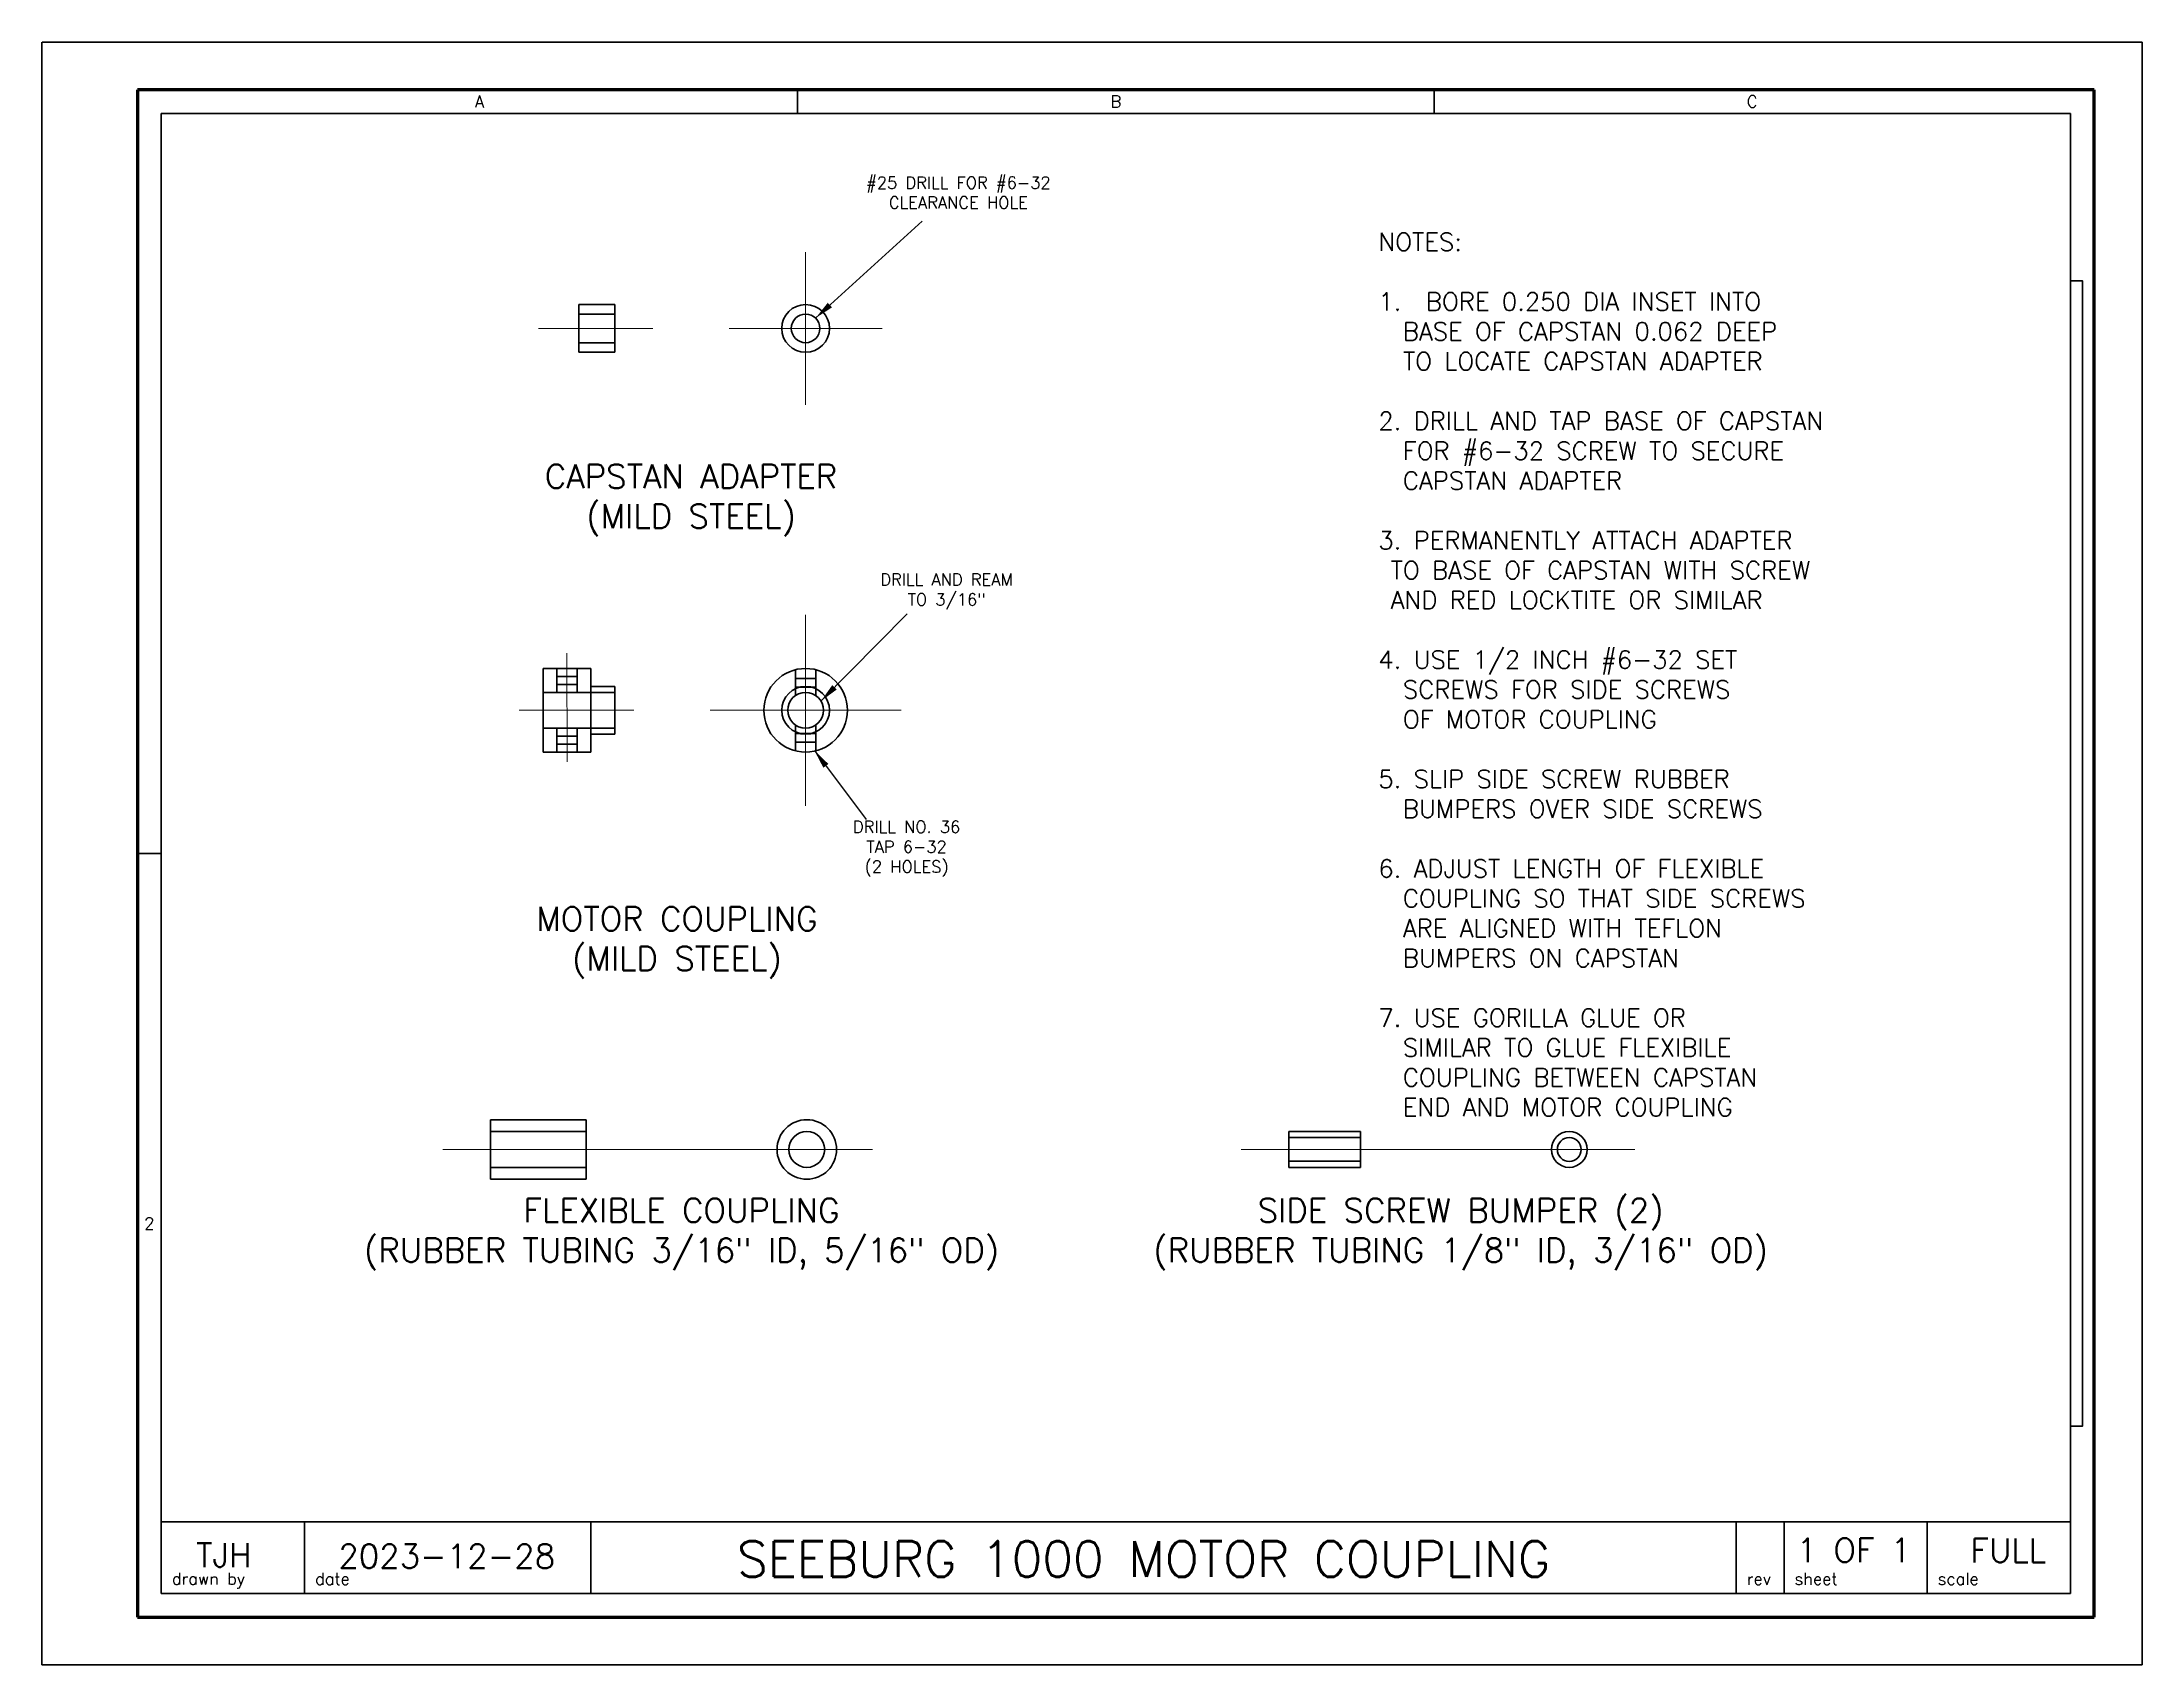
# Model space of a CAD drawing. Header units: inches. Extents: x 0 to 11, y 0 to 8.5.
import ezdxf

# ---------------------------------------------------------------- set-up
doc = ezdxf.new("R2010")
doc.units = ezdxf.units.IN
doc.linetypes.add('CENTER2', pattern=[28.575, 19.05, -3.175, 3.175, -3.175])
doc.linetypes.add('DASHEDTINY', pattern=[2.8575, 1.905, -0.9525])
for name, color, linetype, lineweight in [('Center Lines', 5, 'CENTER2', 18), ('Dimensions', 5, 'Continuous', 18), ('Drawing Border', 7, 'Continuous', 35), ('Hidden', 5, 'DASHEDTINY', 35), ('Main Drawing', 7, 'Continuous', 35), ('Title Block', 5, 'Continuous', 35)]:
    doc.layers.add(name, color=color, linetype=linetype, lineweight=lineweight)
doc.layers.add('Paper Format', color=6, linetype='Continuous', lineweight=35, plot=False)
doc.styles.add('textstyle3', font='')
doc.styles.add('textstyle4', font='')
doc.styles.get('textstyle3').set_extended_font_data('romans')
doc.styles.get('textstyle4').set_extended_font_data('RomanS')
doc.dimstyles.new('QCADDimStyle', dxfattribs={"dimtxt": 0.1, "dimasz": 0.1, "dimexe": 0.05, "dimexo": 0.025, "dimgap": 0.025, "dimtad": 1, "dimtoh": 1, "dimdec": 3, "dimzin": 0, "dimdsep": 46, "dimtxsty": 'Standard', "dimcen": 0.09, "dimazin": 0, "dimtfac": 1, "dimtdec": 4, "dimtofl": 0, "dimtmove": 2, "dimatfit": 3, "dimfxl": 1, "dimtolj": 1, "dimtzin": 0, "dimarcsym": 0})

msp = doc.modelspace()

# ---------------------------------------------------------------- linework, layer by layer
at = {"layer": 'Center Lines'}
for p, q in [((4, 7.4), (4, 6.6)), ((3.2, 7), (2.6, 7)), ((3.6, 7), (4.4, 7)), ((4, 4.5), (4, 5.5)), ((2.749, 5.3), (2.75, 4.73)), ((3.1, 5), (2.5, 5)), ((3.5, 5), (4.5, 5)), ((2.1, 2.7), (4.35, 2.7)), ((6.281, 2.7), (8.344, 2.7))]:
    msp.add_line(p, q, dxfattribs=at)
at = {"layer": 'Drawing Border', "lineweight": 70}
for p, q in [((10.75, 8.25), (0.5, 8.25)), ((0.5, 8.25), (0.5, 0.25)), ((10.75, 0.25), (10.75, 8.25)), ((0.5, 0.25), (10.75, 0.25))]:
    msp.add_line(p, q, dxfattribs=at)
at = {"layer": 'Drawing Border'}
for p, q in [((3.958, 8.125), (3.958, 8.25)), ((7.292, 8.125), (7.292, 8.25)), ((10.625, 8.125), (0.625, 8.125)), ((0.625, 8.125), (0.625, 0.375)), ((10.625, 0.375), (10.625, 8.125)), ((0.5, 4.25), (0.625, 4.25)), ((0.625, 0.375), (10.625, 0.375))]:
    msp.add_line(p, q, dxfattribs=at)
for points in [[(10.625, 1.25), (10.688, 1.25), (10.688, 7.25), (10.625, 7.25)], [(5.625, 0.375), (5.625, 0.375), (5.625, 0.375), (5.625, 0.375)], [(5.625, 0.375), (5.625, 0.375), (5.625, 0.375), (5.625, 0.375)]]:
    msp.add_lwpolyline(points, close=True, dxfattribs=at)
at = {"layer": 'Hidden'}
for p, q in [((2.812, 7.075), (3, 7.075)), ((2.812, 6.925), (3, 6.925)), ((2.697, 5.219), (2.697, 5.094)), ((2.697, 5.177), (2.803, 5.177)), ((2.803, 5.094), (2.803, 5.219)), ((3.947, 5.212), (3.947, 5.077)), ((4.053, 5.077), (4.053, 5.212)), ((3, 5.094), (2.625, 5.094)), ((2.697, 5.135), (2.803, 5.135)), ((3.947, 5.167), (4.053, 5.167)), ((3.947, 5.122), (4.053, 5.122)), ((3, 4.906), (2.625, 4.906)), ((2.697, 4.781), (2.697, 4.906)), ((2.697, 4.865), (2.803, 4.865)), ((2.803, 4.906), (2.803, 4.781)), ((3.947, 4.788), (3.947, 4.923)), ((3.947, 4.878), (4.053, 4.878)), ((4.053, 4.923), (4.053, 4.788)), ((2.697, 4.823), (2.803, 4.823)), ((3.947, 4.833), (4.053, 4.833)), ((2.35, 2.794), (2.85, 2.794)), ((6.531, 2.763), (6.906, 2.763)), ((2.35, 2.606), (2.85, 2.606)), ((6.531, 2.638), (6.906, 2.638))]:
    msp.add_line(p, q, dxfattribs=at)
at = {"layer": 'Main Drawing'}
for p, q in [((2.812, 7.125), (3, 7.125)), ((2.812, 6.875), (2.812, 7.125)), ((3, 7.125), (3, 6.875)), ((3, 6.875), (2.812, 6.875)), ((2.625, 5.219), (2.625, 4.781)), ((2.875, 5.219), (2.625, 5.219)), ((2.875, 4.781), (2.875, 5.219)), ((2.875, 5.125), (3, 5.125)), ((3, 4.875), (3, 5.125)), ((3, 4.875), (2.875, 4.875)), ((2.625, 4.781), (2.875, 4.781)), ((2.35, 2.856), (2.85, 2.856)), ((2.35, 2.544), (2.35, 2.856)), ((2.85, 2.856), (2.85, 2.544)), ((6.531, 2.606), (6.531, 2.794)), ((6.531, 2.794), (6.906, 2.794)), ((6.906, 2.606), (6.906, 2.794)), ((2.85, 2.544), (2.35, 2.544)), ((6.531, 2.606), (6.906, 2.606))]:
    msp.add_line(p, q, dxfattribs=at)
for centre, radius in [((4, 7), 0.125), ((4, 7), 0.075), ((4, 5), 0.219), ((4, 5), 0.125), ((4, 5), 0.0938), ((4.006, 2.7), 0.156), ((4.006, 2.7), 0.0938), ((8, 2.7), 0.0938), ((8, 2.7), 0.0625)]:
    msp.add_circle(centre, radius, dxfattribs=at)
at = {"layer": 'Paper Format'}
for p, q in [((11, 8.5), (0, 8.5)), ((0, 8.5), (0, 0)), ((11, 0), (11, 8.5)), ((0, 0), (11, 0))]:
    msp.add_line(p, q, dxfattribs=at)
at = {"layer": 'Title Block'}
for p, q in [((0.875, 0.75), (0.625, 0.75)), ((0.625, 0.75), (0.625, 0.375)), ((1.125, 0.75), (0.875, 0.75)), ((1.375, 0.75), (1.125, 0.75)), ((1.375, 0.375), (1.375, 0.75)), ((1.625, 0.75), (1.375, 0.75)), ((1.875, 0.75), (1.625, 0.75)), ((2.125, 0.75), (1.875, 0.75)), ((2.375, 0.75), (2.125, 0.75)), ((2.625, 0.75), (2.375, 0.75)), ((2.875, 0.75), (2.625, 0.75)), ((2.875, 0.375), (2.875, 0.75)), ((3.125, 0.75), (2.875, 0.75)), ((3.375, 0.75), (3.125, 0.75)), ((3.625, 0.75), (3.375, 0.75)), ((3.875, 0.75), (3.625, 0.75)), ((4.125, 0.75), (3.875, 0.75)), ((4.375, 0.75), (4.125, 0.75)), ((4.625, 0.75), (4.375, 0.75)), ((4.875, 0.75), (4.625, 0.75)), ((5.125, 0.75), (4.875, 0.75)), ((5.375, 0.75), (5.125, 0.75)), ((5.625, 0.75), (5.375, 0.75)), ((5.875, 0.75), (5.625, 0.75)), ((6.125, 0.75), (5.875, 0.75)), ((6.375, 0.75), (6.125, 0.75)), ((6.625, 0.75), (6.375, 0.75)), ((6.875, 0.75), (6.625, 0.75)), ((7.125, 0.75), (6.875, 0.75)), ((7.375, 0.75), (7.125, 0.75)), ((7.625, 0.75), (7.375, 0.75)), ((7.875, 0.75), (7.625, 0.75)), ((8.125, 0.75), (7.875, 0.75)), ((8.375, 0.75), (8.125, 0.75)), ((8.625, 0.75), (8.375, 0.75)), ((8.875, 0.75), (8.625, 0.75)), ((8.875, 0.375), (8.875, 0.75)), ((9.125, 0.75), (8.875, 0.75)), ((9.125, 0.375), (9.125, 0.75)), ((9.375, 0.75), (9.125, 0.75)), ((9.625, 0.75), (9.375, 0.75)), ((9.875, 0.75), (9.625, 0.75)), ((9.875, 0.375), (9.875, 0.75)), ((10.125, 0.75), (9.875, 0.75)), ((10.375, 0.75), (10.125, 0.75)), ((10.625, 0.75), (10.375, 0.75)), ((10.625, 0.375), (10.625, 0.75)), ((0.625, 0.375), (0.875, 0.375)), ((0.875, 0.375), (1.125, 0.375)), ((1.125, 0.375), (1.375, 0.375)), ((1.375, 0.375), (1.625, 0.375)), ((1.625, 0.375), (1.875, 0.375)), ((1.875, 0.375), (2.125, 0.375)), ((2.125, 0.375), (2.375, 0.375)), ((2.375, 0.375), (2.625, 0.375)), ((2.625, 0.375), (2.875, 0.375)), ((2.875, 0.375), (3.125, 0.375)), ((3.125, 0.375), (3.375, 0.375)), ((3.375, 0.375), (3.625, 0.375)), ((3.625, 0.375), (3.875, 0.375)), ((3.875, 0.375), (4.125, 0.375)), ((4.125, 0.375), (4.375, 0.375)), ((4.375, 0.375), (4.625, 0.375)), ((4.625, 0.375), (4.875, 0.375)), ((4.875, 0.375), (5.125, 0.375)), ((5.125, 0.375), (5.375, 0.375)), ((5.375, 0.375), (5.625, 0.375)), ((5.625, 0.375), (5.875, 0.375)), ((5.875, 0.375), (6.125, 0.375)), ((6.125, 0.375), (6.375, 0.375)), ((6.375, 0.375), (6.625, 0.375)), ((6.625, 0.375), (6.875, 0.375)), ((6.875, 0.375), (7.125, 0.375)), ((7.125, 0.375), (7.375, 0.375)), ((7.375, 0.375), (7.625, 0.375)), ((7.625, 0.375), (7.875, 0.375)), ((7.875, 0.375), (8.125, 0.375)), ((8.125, 0.375), (8.375, 0.375)), ((8.375, 0.375), (8.625, 0.375)), ((8.625, 0.375), (8.875, 0.375)), ((8.875, 0.375), (9.125, 0.375)), ((9.125, 0.375), (9.375, 0.375)), ((9.375, 0.375), (9.625, 0.375)), ((9.625, 0.375), (9.875, 0.375)), ((9.875, 0.375), (10.125, 0.375)), ((10.125, 0.375), (10.375, 0.375)), ((10.375, 0.375), (10.625, 0.375))]:
    msp.add_line(p, q, dxfattribs=at)

# ---------------------------------------------------------------- texts
at = {"layer": 'Dimensions', "attachment_point": 5}
for s, insert, char_height, width, style in [('#25 DRILL FOR #6-32 CLEARANCE HOLE', (4.8, 7.711), 0.0625, 1.2, 'textstyle4'), ('CAPSTAN ADAPTER\\P(MILD STEEL)', (3.4, 6.1), 0.125, 2.4, 'textstyle4'), ('DRILL AND REAM\\PTO 3/16"', (4.738, 5.622), 0.0625, 0.78423, 'textstyle3'), ('DRILL NO. 36\\PTAP 6-32\\P(2 HOLES)', (4.529, 4.275), 0.0625, 0.61161, 'textstyle3'), ('MOTOR COUPLING\\P(MILD STEEL)', (3.326, 3.783), 0.125, 2.54874, 'textstyle3'), ('FLEXIBLE COUPLING\\P(RUBBER TUBING 3/16" ID, 5/16" OD)', (3.35, 2.256), 0.125, 3.5997, 'textstyle3'), ('SIDE SCREW BUMPER (2)\\P(RUBBER TUBING 1/8" ID, 3/16" OD)', (7.431, 2.256), 0.125, 3.48065, 'textstyle3')]:
    msp.add_mtext(s, dxfattribs=dict(at, insert=insert, char_height=char_height, width=width, style=style))
at = {"layer": 'Dimensions', "insert": (7, 7.5), "char_height": 0.09375, "attachment_point": 1, "style": 'textstyle4'}
msp.add_mtext('NOTES:\\P\\P1.  BORE 0.250 DIA INSET INTO\\P  BASE OF CAPSTAN 0.062 DEEP\\P  TO LOCATE CAPSTAN ADAPTER\\P\\P2. DRILL AND TAP BASE OF CAPSTAN\\P  FOR #6-32 SCREW TO SECURE\\P  CAPSTAN ADAPTER\\P\\P3. PERMANENTLY ATTACH ADAPTER\\P TO BASE OF CAPSTAN WITH SCREW\\P AND RED LOCKTITE OR SIMILAR\\P   \\P4. USE 1/2 INCH #6-32 SET\\P  SCREWS FOR SIDE SCREWS\\P  OF MOTOR COUPLING\\P\\P5. SLIP SIDE SCREW RUBBER\\P  BUMPERS OVER SIDE SCREWS\\P\\P6. ADJUST LENGTH OF FLEXIBLE\\P  COUPLING SO THAT SIDE SCREWS\\P  ARE ALIGNED WITH TEFLON\\P  BUMPERS ON CAPSTAN\\P\\P7. USE GORILLA GLUE OR\\P  SIMILAR TO GLUE FLEXIBILE\\P  COUPLING BETWEEN CAPSTAN\\P  END AND MOTOR COUPLING', dxfattribs=at)
at = {"layer": 'Drawing Border', "char_height": 0.0625, "attachment_point": 5, "style": 'textstyle3'}
for s, insert, width in [('A', (2.292, 8.188), 0.04762), ('B', (5.625, 8.188), 0.04167), ('C', (8.958, 8.188), 0.04464), ('2', (0.562, 2.312), 0.04167)]:
    msp.add_mtext(s, dxfattribs=dict(at, insert=insert, width=width))
at = {"layer": 'Title Block'}
for s, insert, char_height, width, attachment_point, style in [('1 OF 1', (9.191, 0.539), 0.125, 0.59821, 7, 'textstyle4'), ('FULL', (10.3, 0.6), 0.125, 0.42857, 5, 'textstyle3'), ('TJH', (0.808, 0.513), 0.125, 0.30952, 7, 'textstyle3'), ('2023-12-28', (2.12, 0.57), 0.125, 1.14881, 5, 'textstyle4'), ('SEEBURG 1000 MOTOR COUPLING', (5.77, 0.555), 0.1875, 6.21085, 5, 'textstyle4'), ('drawn by', (0.68, 0.4), 0.0625, 0.42188, 7, 'textstyle3'), ('date', (1.43, 0.42), 0.0625, 0.19345, 7, 'textstyle3'), ('rev', (8.93, 0.42), 0.0625, 0.1369, 7, 'textstyle3'), ('sheet', (9.18, 0.42), 0.0625, 0.24405, 7, 'textstyle3'), ('scale', (9.93, 0.42), 0.0625, 0.22321, 7, 'textstyle3')]:
    msp.add_mtext(s, dxfattribs=dict(at, insert=insert, char_height=char_height, width=width, attachment_point=attachment_point, style=style))

# ---------------------------------------------------------------- leaders
at = {"layer": 'Dimensions'}
for points in [[(4.053, 7.055), (4.61, 7.561)], [(4.081, 5.049), (4.531, 5.506)], [(4.046, 4.789), (4.317, 4.428)]]:
    msp.add_leader(points, dimstyle='QCADDimStyle', dxfattribs=at)

doc.saveas('drawing.dxf')
